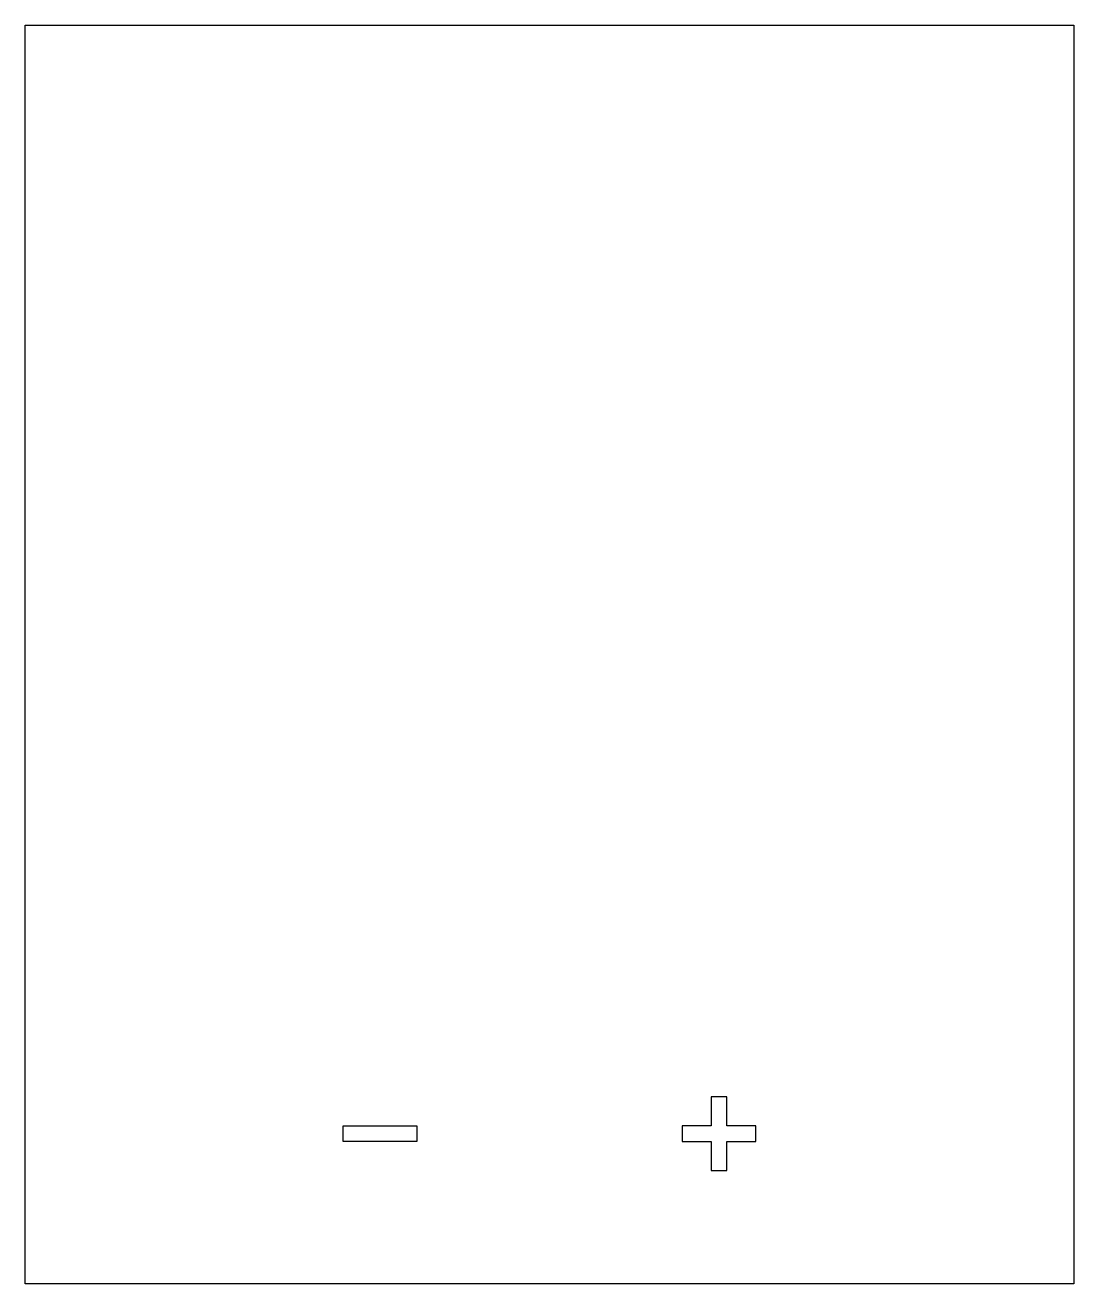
# Model space of a CAD drawing. Header units: millimetres. Extents: x 2.2 to 52.2, y 2 to 62.
import ezdxf

# ---------------------------------------------------------------- set-up
doc = ezdxf.new("R2010")
doc.units = ezdxf.units.MM
doc.layers.add('Layer_1', color=7, linetype='CONTINUOUS')

msp = doc.modelspace()

# ---------------------------------------------------------------- linework, layer by layer
at = {"layer": 'Layer_1', "color": 7}
for points in [[(2.196599, 62.02278), (52.196599, 62.02278), (52.196599, 2.02278), (2.196599, 2.02278)], [(34.90386, 10.92895), (34.90386, 9.55384), (33.52875, 9.55384), (33.52875, 8.80402), (34.90386, 8.80402), (34.90386, 7.42891), (35.653685, 7.42891), (35.653685, 8.80402), (37.028795, 8.80402), (37.028795, 9.55384), (35.653685, 9.55384), (35.653685, 10.92895), (34.90386, 10.92895)], [(17.364282, 9.55401), (20.864282, 9.55401), (20.864282, 8.80401), (17.364282, 8.80401)]]:
    msp.add_lwpolyline(points, close=True, dxfattribs=at)

doc.saveas('drawing.dxf')
